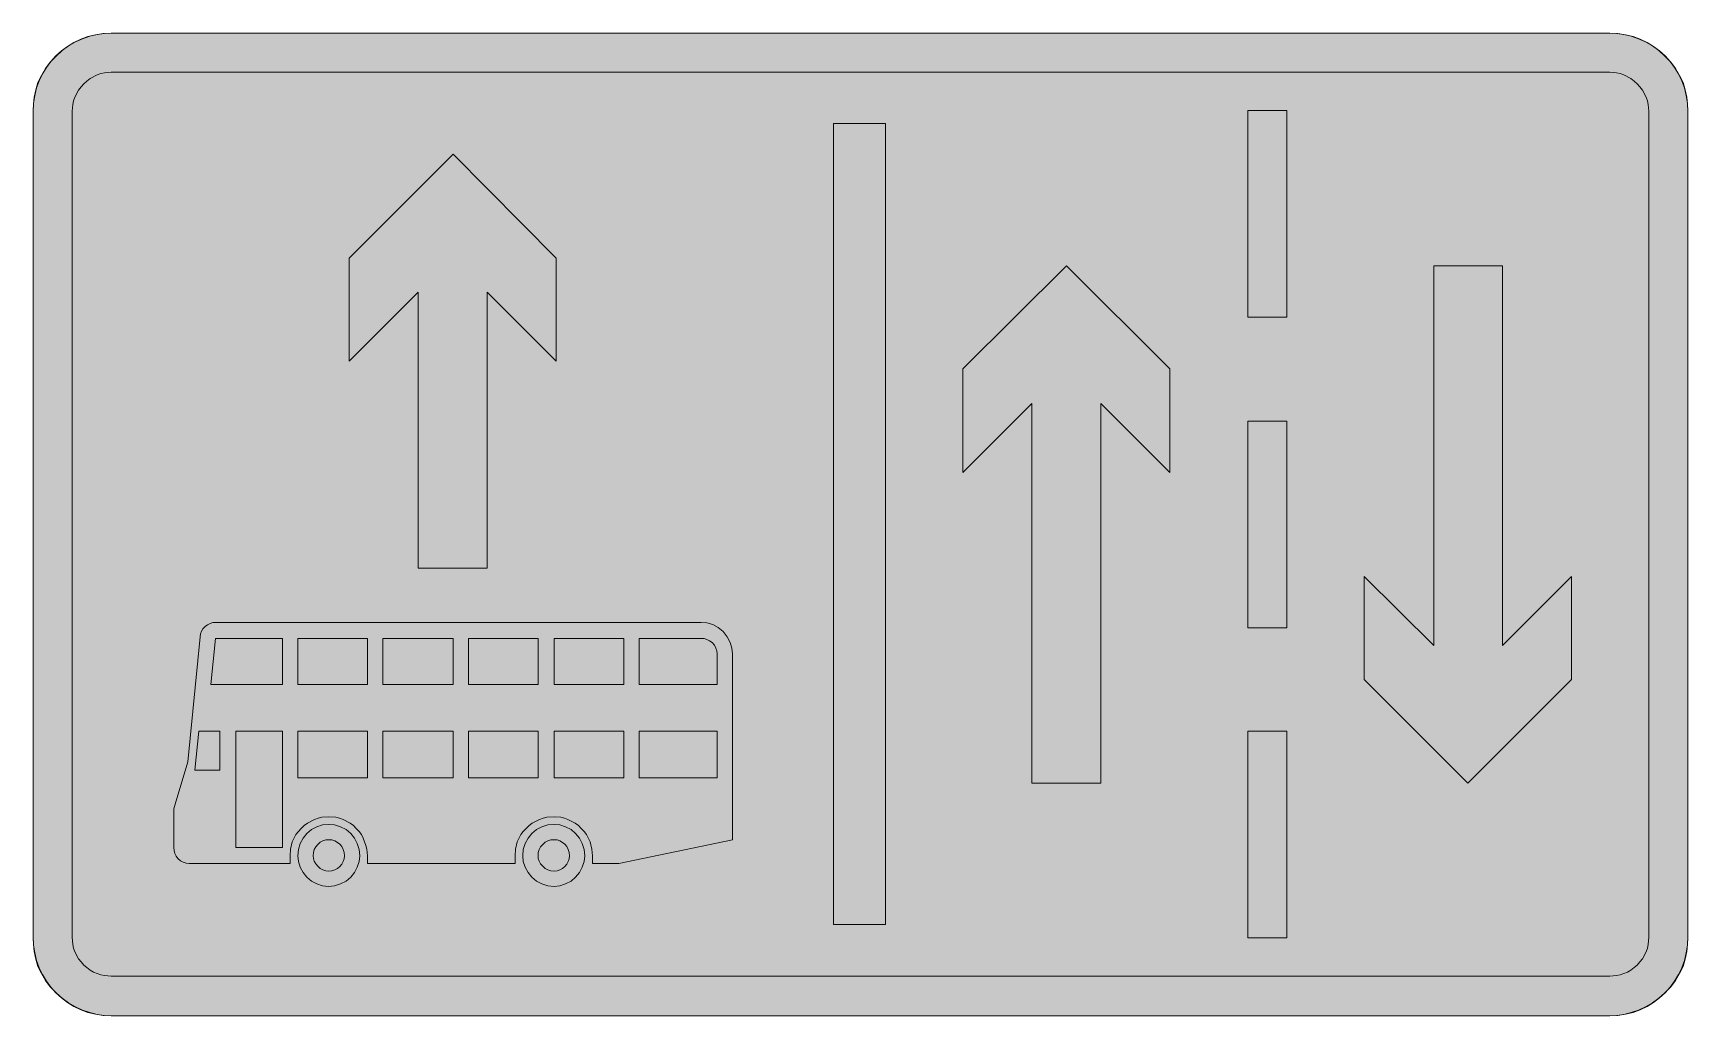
# Model space of a CAD drawing. Header units: metres. Extents: x 71 to 499, y 9 to 263.
import ezdxf

# ---------------------------------------------------------------- set-up
doc = ezdxf.new("R2010")
doc.units = ezdxf.units.M
for name, color, linetype, true_color in [('FILL_BLUE_0000FF', 7, 'Continuous', 0x0000ff), ('FILL_WHITE_FFFFFF', 7, 'Continuous', 0xffffff), ('STROKE_BLUE_0000FF', 7, 'Continuous', 0x0000ff)]:
    doc.layers.add(name, color=color, linetype=linetype, true_color=true_color)

msp = doc.modelspace()

# ---------------------------------------------------------------- hatches: boundary and pattern name
at = {"layer": 'FILL_BLUE_0000FF', "true_color": 0x0000ff}
h = msp.add_hatch(color=7, dxfattribs=at)
h.dxf.hatch_style = 1
h.paths.add_polyline_path([(478.62, 252.9), (480.35, 252.74), (481.28, 252.52), (482.22, 252.18), (484.06, 251.21), (484.9, 250.59), (485.64, 249.84), (486.39, 249.1), (487.01, 248.26), (487.98, 246.42), (488.32, 245.48), (488.54, 244.55), (488.7, 242.82), (488.7, 29.34), (488.54, 27.45), (488.32, 26.5), (487.98, 25.56), (487.01, 23.78), (486.39, 22.95), (485.64, 22.14), (484.9, 21.47), (484.06, 20.86), (483.16, 20.34), (482.22, 19.98), (481.28, 19.64), (480.35, 19.42), (478.62, 19.26), (91.26, 19.26), (89.53, 19.42), (88.6, 19.64), (87.66, 19.98), (86.72, 20.34), (85.81, 20.86), (84.98, 21.47), (84.24, 22.14), (83.49, 22.95), (82.87, 23.78), (81.9, 25.56), (81.56, 26.5), (81.34, 27.45), (81.18, 29.34), (81.18, 242.82), (81.34, 244.55), (81.56, 245.48), (81.9, 246.42), (82.87, 248.26), (83.49, 249.1), (84.24, 249.84), (84.98, 250.59), (85.81, 251.21), (87.66, 252.18), (88.6, 252.52), (89.53, 252.74), (91.26, 252.9), (478.62, 252.9)])
at = {"layer": 'FILL_WHITE_FFFFFF', "true_color": 0xffffff}
h = msp.add_hatch(color=7, dxfattribs=at)
h.dxf.hatch_style = 1
h.paths.add_polyline_path([(89.47, 9.1), (87.64, 9.38), (85.77, 9.84), (83.88, 10.44), (82.03, 11.32), (80.26, 12.35), (78.59, 13.55), (77.04, 14.94), (75.55, 16.49), (74.29, 18.16), (73.24, 19.93), (72.36, 21.78), (71.78, 23.7), (71.39, 25.63), (71.17, 27.53), (71.1, 29.34), (71.1, 242.82), (71.17, 244.61), (71.39, 246.44), (71.78, 248.31), (72.36, 250.2), (73.24, 252.05), (74.3, 253.82), (75.55, 255.49), (77.04, 257.04), (78.59, 258.45), (80.26, 259.69), (82.03, 260.74), (83.88, 261.54), (85.77, 262.22), (87.64, 262.66), (89.47, 262.91), (91.26, 262.98), (478.62, 262.98), (480.41, 262.91), (482.24, 262.66), (484.11, 262.22), (486, 261.54), (487.85, 260.74), (489.62, 259.69), (491.29, 258.45), (492.84, 257.04), (494.33, 255.49), (495.59, 253.82), (496.64, 252.05), (497.52, 250.2), (498.1, 248.31), (498.49, 246.44), (498.71, 244.61), (498.78, 242.82), (498.78, 29.34), (498.71, 27.53), (498.49, 25.63), (498.1, 23.7), (497.52, 21.78), (496.64, 19.93), (495.59, 18.16), (494.33, 16.49), (492.84, 14.94), (491.29, 13.55), (489.62, 12.35), (487.85, 11.32), (486, 10.44), (484.11, 9.84), (482.24, 9.38), (480.41, 9.1), (478.62, 9), (91.26, 9), (89.47, 9.1)])
h = msp.add_hatch(color=7, dxfattribs=at)
h.dxf.hatch_style = 1
h.paths.add_polyline_path([(291.42, 239.58), (291.42, 32.58), (277.92, 32.58), (277.92, 239.58), (291.42, 239.58)])
h = msp.add_hatch(color=7, dxfattribs=at)
h.dxf.hatch_style = 1
h.paths.add_polyline_path([(395.1, 243), (395.1, 189.54), (385.02, 189.54), (385.02, 243), (395.1, 243)])
h = msp.add_hatch(color=7, dxfattribs=at)
h.dxf.hatch_style = 1
h.paths.add_polyline_path([(206.28, 178.2), (188.46, 196.02), (188.46, 124.74), (170.64, 124.74), (170.64, 196.02), (152.82, 178.2), (152.82, 204.84), (179.64, 231.66), (206.28, 204.84), (206.28, 178.2)])
h = msp.add_hatch(color=7, dxfattribs=at)
h.dxf.hatch_style = 1
h.paths.add_polyline_path([(364.86, 149.4), (347.04, 167.22), (347.04, 69.12), (329.22, 69.12), (329.22, 167.22), (311.4, 149.4), (311.4, 176.22), (338.22, 202.86), (364.86, 176.22), (364.86, 149.4)])
h = msp.add_hatch(color=7, dxfattribs=at)
h.dxf.hatch_style = 1
h.paths.add_polyline_path([(441.9, 69.12), (415.08, 95.94), (415.08, 122.58), (433.08, 104.76), (433.08, 202.86), (450.9, 202.86), (450.9, 104.76), (468.72, 122.58), (468.72, 95.94), (441.9, 69.12)])
h = msp.add_hatch(color=7, dxfattribs=at)
h.dxf.hatch_style = 1
h.paths.add_polyline_path([(395.1, 162.72), (395.1, 109.26), (385.02, 109.26), (385.02, 162.72), (395.1, 162.72)])
h = msp.add_hatch(color=7, dxfattribs=at)
h.dxf.hatch_style = 1
h.paths.add_polyline_path([(202.91, 60.1), (201.96, 59.76), (200.12, 58.79), (199.28, 58.17), (198.54, 57.42), (197.79, 56.68), (197.17, 55.84), (196.2, 54), (195.8, 52.13), (195.66, 50.4), (195.66, 48.42), (157.5, 48.42), (157.5, 50.4), (157.34, 52.13), (157.12, 53.06), (156.78, 54), (156.44, 54.94), (155.97, 55.84), (155.36, 56.68), (154.62, 57.42), (153.88, 58.17), (153.05, 58.79), (151.2, 59.76), (150.26, 60.1), (149.31, 60.32), (147.42, 60.48), (145.69, 60.32), (144.76, 60.1), (143.82, 59.76), (141.98, 58.79), (141.14, 58.17), (140.4, 57.42), (139.65, 56.68), (139.03, 55.84), (138.06, 54), (137.66, 52.13), (137.52, 50.4), (137.52, 48.42), (111.42, 48.42), (110.64, 48.49), (109.91, 48.71), (109.22, 49.1), (108.54, 49.68), (108.07, 50.28), (107.73, 50.98), (107.53, 51.76), (107.46, 52.56), (107.46, 61.38), (107.51, 62.48), (107.82, 63.72), (111.06, 74.7), (114.3, 106.92), (114.37, 107.7), (114.59, 108.4), (114.98, 109.05), (115.56, 109.62), (116.16, 110.09), (116.84, 110.43), (117.56, 110.63), (118.26, 110.7), (243.72, 110.7), (245.23, 110.56), (246.74, 110.14), (248.18, 109.41), (249.48, 108.36), (250.45, 106.99), (251.28, 105.48), (251.69, 104.04), (251.82, 102.6), (251.82, 54.54), (222.48, 48.42), (215.64, 48.42), (215.64, 50.4), (215.51, 52.13), (215.1, 54), (214.13, 55.84), (213.51, 56.68), (212.76, 57.42), (212.02, 58.17), (211.19, 58.79), (209.34, 59.76), (208.4, 60.1), (207.47, 60.32), (205.74, 60.48), (203.85, 60.32), (202.91, 60.1)])
h.paths.add_polyline_path([(247.86, 70.56), (247.86, 82.62), (227.7, 82.62), (227.7, 70.56), (247.86, 70.56)], flags=16)
h.paths.add_polyline_path([(205.74, 70.56), (223.74, 70.56), (223.74, 82.62), (205.74, 82.62), (205.74, 70.56)], flags=16)
h.paths.add_polyline_path([(183.6, 82.62), (183.6, 70.56), (201.6, 70.56), (201.6, 82.62), (183.6, 82.62)], flags=16)
h.paths.add_polyline_path([(179.64, 82.62), (161.46, 82.62), (161.46, 70.56), (179.64, 70.56), (179.64, 82.62)], flags=16)
h.paths.add_polyline_path([(157.5, 70.56), (157.5, 82.62), (139.5, 82.62), (139.5, 70.56), (157.5, 70.56)], flags=16)
h.paths.add_polyline_path([(123.48, 52.56), (135.54, 52.56), (135.54, 82.62), (123.48, 82.62), (123.48, 52.56)], flags=16)
h.paths.add_polyline_path([(112.86, 72.54), (119.34, 72.54), (119.34, 82.62), (113.94, 82.62), (112.86, 72.54)], flags=16)
h.paths.add_polyline_path([(118.26, 106.56), (117, 94.68), (135.54, 94.68), (135.54, 106.56), (118.26, 106.56)], flags=16)
h.paths.add_polyline_path([(157.5, 94.68), (157.5, 106.56), (139.5, 106.56), (139.5, 94.68), (157.5, 94.68)], flags=16)
h.paths.add_polyline_path([(161.46, 94.68), (179.64, 94.68), (179.64, 106.56), (161.46, 106.56), (161.46, 94.68)], flags=16)
h.paths.add_polyline_path([(183.6, 106.56), (183.6, 94.68), (201.6, 94.68), (201.6, 106.56), (183.6, 106.56)], flags=16)
h.paths.add_polyline_path([(205.74, 94.68), (223.74, 94.68), (223.74, 106.56), (205.74, 106.56), (205.74, 94.68)], flags=16)
h.paths.add_polyline_path([(247.79, 103.3), (247.57, 104.04), (247.18, 104.78), (246.6, 105.48), (245.92, 105.95), (245.23, 106.29), (244.5, 106.49), (243.72, 106.56), (227.7, 106.56), (227.7, 94.68), (247.86, 94.68), (247.86, 102.6), (247.79, 103.3)], flags=16)
h = msp.add_hatch(color=7, dxfattribs=at)
h.dxf.hatch_style = 1
h.paths.add_polyline_path([(395.1, 82.62), (395.1, 29.16), (385.02, 29.16), (385.02, 82.62), (395.1, 82.62)])
h = msp.add_hatch(color=7, dxfattribs=at)
h.dxf.hatch_style = 1
h.paths.add_polyline_path([(154.89, 47.41), (154.15, 46.02), (153.18, 44.82), (151.98, 43.85), (150.57, 43.11), (149.03, 42.64), (147.42, 42.48), (145.92, 42.64), (144.43, 43.11), (143.04, 43.85), (141.84, 44.82), (140.87, 46.02), (140.13, 47.41), (139.66, 48.9), (139.5, 50.4), (139.66, 52.01), (140.13, 53.55), (140.87, 54.96), (141.84, 56.16), (143.04, 57.13), (144.43, 57.87), (145.92, 58.34), (147.42, 58.5), (149.03, 58.34), (150.57, 57.87), (151.98, 57.13), (153.18, 56.16), (154.15, 54.96), (154.89, 53.55), (155.36, 52.01), (155.52, 50.4), (155.36, 48.9), (154.89, 47.41)])
h.paths.add_polyline_path([(151.24, 52.03), (150.87, 52.74), (150.37, 53.35), (149.76, 53.85), (149.05, 54.22), (148.27, 54.46), (147.42, 54.54), (146.72, 54.47), (146, 54.25), (145.32, 53.86), (144.72, 53.28), (144.14, 52.68), (143.75, 51.97), (143.53, 51.2), (143.46, 50.4), (143.53, 49.7), (143.75, 48.98), (144.14, 48.3), (144.72, 47.7), (145.32, 47.12), (146, 46.73), (146.72, 46.51), (147.42, 46.44), (148.27, 46.52), (149.05, 46.75), (149.76, 47.12), (150.37, 47.61), (150.87, 48.2), (151.24, 48.87), (151.48, 49.61), (151.56, 50.4), (151.48, 51.25), (151.24, 52.03)], flags=16)
h = msp.add_hatch(color=7, dxfattribs=at)
h.dxf.hatch_style = 1
h.paths.add_polyline_path([(213.03, 47.41), (212.29, 46.02), (211.32, 44.82), (210.12, 43.85), (208.73, 43.11), (207.24, 42.64), (205.74, 42.48), (204.13, 42.64), (202.59, 43.11), (201.18, 43.85), (199.98, 44.82), (199.01, 46.02), (198.27, 47.41), (197.8, 48.9), (197.64, 50.4), (197.8, 52.01), (198.27, 53.55), (199.01, 54.96), (199.98, 56.16), (201.18, 57.13), (202.59, 57.87), (204.13, 58.34), (205.74, 58.5), (207.24, 58.34), (208.73, 57.87), (210.12, 57.13), (211.32, 56.16), (212.29, 54.96), (213.03, 53.55), (213.5, 52.01), (213.66, 50.4), (213.5, 48.9), (213.03, 47.41)])
h.paths.add_polyline_path([(209.39, 52.03), (209.02, 52.74), (208.53, 53.35), (207.94, 53.85), (207.27, 54.22), (206.53, 54.46), (205.74, 54.54), (204.94, 54.47), (204.17, 54.25), (203.46, 53.86), (202.86, 53.28), (202.28, 52.68), (201.89, 51.97), (201.67, 51.2), (201.6, 50.4), (201.67, 49.7), (201.89, 48.98), (202.28, 48.3), (202.86, 47.7), (203.46, 47.12), (204.17, 46.73), (204.94, 46.51), (205.74, 46.44), (206.53, 46.52), (207.27, 46.75), (207.94, 47.12), (208.53, 47.61), (209.02, 48.2), (209.39, 48.87), (209.62, 49.61), (209.7, 50.4), (209.62, 51.25), (209.39, 52.03)], flags=16)

# ---------------------------------------------------------------- linework, layer by layer
at = {"layer": 'FILL_BLUE_0000FF', "lineweight": 0, "true_color": 0x0000ff}
msp.add_lwpolyline([(478.62, 252.9), (480.35, 252.74), (481.28, 252.52), (482.22, 252.18), (484.06, 251.21), (484.9, 250.59), (485.64, 249.84), (486.39, 249.1), (487.01, 248.26), (487.98, 246.42), (488.32, 245.48), (488.54, 244.55), (488.7, 242.82), (488.7, 29.34), (488.54, 27.45), (488.32, 26.5), (487.98, 25.56), (487.01, 23.78), (486.39, 22.95), (485.64, 22.14), (484.9, 21.47), (484.06, 20.86), (483.16, 20.34), (482.22, 19.98), (481.28, 19.64), (480.35, 19.42), (478.62, 19.26), (91.26, 19.26), (89.53, 19.42), (88.6, 19.64), (87.66, 19.98), (86.72, 20.34), (85.81, 20.86), (84.98, 21.47), (84.24, 22.14), (83.49, 22.95), (82.87, 23.78), (81.9, 25.56), (81.56, 26.5), (81.34, 27.45), (81.18, 29.34), (81.18, 242.82), (81.34, 244.55), (81.56, 245.48), (81.9, 246.42), (82.87, 248.26), (83.49, 249.1), (84.24, 249.84), (84.98, 250.59), (85.81, 251.21), (87.66, 252.18), (88.6, 252.52), (89.53, 252.74), (91.26, 252.9)], close=True, dxfattribs=at)
at = {"layer": 'FILL_WHITE_FFFFFF', "lineweight": 0, "true_color": 0xffffff}
for points in [[(89.47, 9.1), (87.64, 9.38), (85.77, 9.84), (83.88, 10.44), (82.03, 11.32), (80.26, 12.35), (78.59, 13.55), (77.04, 14.94), (75.55, 16.49), (74.29, 18.16), (73.24, 19.93), (72.36, 21.78), (71.78, 23.7), (71.39, 25.63), (71.17, 27.53), (71.1, 29.34), (71.1, 242.82), (71.17, 244.61), (71.39, 246.44), (71.78, 248.31), (72.36, 250.2), (73.24, 252.05), (74.3, 253.82), (75.55, 255.49), (77.04, 257.04), (78.59, 258.45), (80.26, 259.69), (82.03, 260.74), (83.88, 261.54), (85.77, 262.22), (87.64, 262.66), (89.47, 262.91), (91.26, 262.98), (478.62, 262.98), (480.41, 262.91), (482.24, 262.66), (484.11, 262.22), (486, 261.54), (487.85, 260.74), (489.62, 259.69), (491.29, 258.45), (492.84, 257.04), (494.33, 255.49), (495.59, 253.82), (496.64, 252.05), (497.52, 250.2), (498.1, 248.31), (498.49, 246.44), (498.71, 244.61), (498.78, 242.82), (498.78, 29.34), (498.71, 27.53), (498.49, 25.63), (498.1, 23.7), (497.52, 21.78), (496.64, 19.93), (495.59, 18.16), (494.33, 16.49), (492.84, 14.94), (491.29, 13.55), (489.62, 12.35), (487.85, 11.32), (486, 10.44), (484.11, 9.84), (482.24, 9.38), (480.41, 9.1), (478.62, 9), (91.26, 9)], [(291.42, 239.58), (291.42, 32.58), (277.92, 32.58), (277.92, 239.58)], [(395.1, 243), (395.1, 189.54), (385.02, 189.54), (385.02, 243)], [(206.28, 178.2), (188.46, 196.02), (188.46, 124.74), (170.64, 124.74), (170.64, 196.02), (152.82, 178.2), (152.82, 204.84), (179.64, 231.66), (206.28, 204.84)], [(364.86, 149.4), (347.04, 167.22), (347.04, 69.12), (329.22, 69.12), (329.22, 167.22), (311.4, 149.4), (311.4, 176.22), (338.22, 202.86), (364.86, 176.22)], [(441.9, 69.12), (415.08, 95.94), (415.08, 122.58), (433.08, 104.76), (433.08, 202.86), (450.9, 202.86), (450.9, 104.76), (468.72, 122.58), (468.72, 95.94)], [(395.1, 162.72), (395.1, 109.26), (385.02, 109.26), (385.02, 162.72)], [(202.91, 60.1), (201.96, 59.76), (200.12, 58.79), (199.28, 58.17), (198.54, 57.42), (197.79, 56.68), (197.17, 55.84), (196.2, 54), (195.8, 52.13), (195.66, 50.4), (195.66, 48.42), (157.5, 48.42), (157.5, 50.4), (157.34, 52.13), (157.12, 53.06), (156.78, 54), (156.44, 54.94), (155.97, 55.84), (155.36, 56.68), (154.62, 57.42), (153.88, 58.17), (153.05, 58.79), (151.2, 59.76), (150.26, 60.1), (149.31, 60.32), (147.42, 60.48), (145.69, 60.32), (144.76, 60.1), (143.82, 59.76), (141.98, 58.79), (141.14, 58.17), (140.4, 57.42), (139.65, 56.68), (139.03, 55.84), (138.06, 54), (137.66, 52.13), (137.52, 50.4), (137.52, 48.42), (111.42, 48.42), (110.64, 48.49), (109.91, 48.71), (109.22, 49.1), (108.54, 49.68), (108.07, 50.28), (107.73, 50.98), (107.53, 51.76), (107.46, 52.56), (107.46, 61.38), (107.51, 62.48), (107.82, 63.72), (111.06, 74.7), (114.3, 106.92), (114.37, 107.7), (114.59, 108.4), (114.98, 109.05), (115.56, 109.62), (116.16, 110.09), (116.84, 110.43), (117.56, 110.63), (118.26, 110.7), (243.72, 110.7), (245.23, 110.56), (246.74, 110.14), (248.18, 109.41), (249.48, 108.36), (250.45, 106.99), (251.28, 105.48), (251.69, 104.04), (251.82, 102.6), (251.82, 54.54), (222.48, 48.42), (215.64, 48.42), (215.64, 50.4), (215.51, 52.13), (215.1, 54), (214.13, 55.84), (213.51, 56.68), (212.76, 57.42), (212.02, 58.17), (211.19, 58.79), (209.34, 59.76), (208.4, 60.1), (207.47, 60.32), (205.74, 60.48), (203.85, 60.32)], [(118.26, 106.56), (117, 94.68), (135.54, 94.68), (135.54, 106.56)], [(157.5, 94.68), (157.5, 106.56), (139.5, 106.56), (139.5, 94.68)], [(161.46, 94.68), (179.64, 94.68), (179.64, 106.56), (161.46, 106.56)], [(183.6, 106.56), (183.6, 94.68), (201.6, 94.68), (201.6, 106.56)], [(205.74, 94.68), (223.74, 94.68), (223.74, 106.56), (205.74, 106.56)], [(247.79, 103.3), (247.57, 104.04), (247.18, 104.78), (246.6, 105.48), (245.92, 105.95), (245.23, 106.29), (244.5, 106.49), (243.72, 106.56), (227.7, 106.56), (227.7, 94.68), (247.86, 94.68), (247.86, 102.6)], [(112.86, 72.54), (119.34, 72.54), (119.34, 82.62), (113.94, 82.62)], [(123.48, 52.56), (135.54, 52.56), (135.54, 82.62), (123.48, 82.62)], [(157.5, 70.56), (157.5, 82.62), (139.5, 82.62), (139.5, 70.56)], [(179.64, 82.62), (161.46, 82.62), (161.46, 70.56), (179.64, 70.56)], [(183.6, 82.62), (183.6, 70.56), (201.6, 70.56), (201.6, 82.62)], [(205.74, 70.56), (223.74, 70.56), (223.74, 82.62), (205.74, 82.62)], [(247.86, 70.56), (247.86, 82.62), (227.7, 82.62), (227.7, 70.56)], [(395.1, 82.62), (395.1, 29.16), (385.02, 29.16), (385.02, 82.62)], [(154.89, 47.41), (154.15, 46.02), (153.18, 44.82), (151.98, 43.85), (150.57, 43.11), (149.03, 42.64), (147.42, 42.48), (145.92, 42.64), (144.43, 43.11), (143.04, 43.85), (141.84, 44.82), (140.87, 46.02), (140.13, 47.41), (139.66, 48.9), (139.5, 50.4), (139.66, 52.01), (140.13, 53.55), (140.87, 54.96), (141.84, 56.16), (143.04, 57.13), (144.43, 57.87), (145.92, 58.34), (147.42, 58.5), (149.03, 58.34), (150.57, 57.87), (151.98, 57.13), (153.18, 56.16), (154.15, 54.96), (154.89, 53.55), (155.36, 52.01), (155.52, 50.4), (155.36, 48.9)], [(213.03, 47.41), (212.29, 46.02), (211.32, 44.82), (210.12, 43.85), (208.73, 43.11), (207.24, 42.64), (205.74, 42.48), (204.13, 42.64), (202.59, 43.11), (201.18, 43.85), (199.98, 44.82), (199.01, 46.02), (198.27, 47.41), (197.8, 48.9), (197.64, 50.4), (197.8, 52.01), (198.27, 53.55), (199.01, 54.96), (199.98, 56.16), (201.18, 57.13), (202.59, 57.87), (204.13, 58.34), (205.74, 58.5), (207.24, 58.34), (208.73, 57.87), (210.12, 57.13), (211.32, 56.16), (212.29, 54.96), (213.03, 53.55), (213.5, 52.01), (213.66, 50.4), (213.5, 48.9)], [(151.24, 52.03), (150.87, 52.74), (150.37, 53.35), (149.76, 53.85), (149.05, 54.22), (148.27, 54.46), (147.42, 54.54), (146.72, 54.47), (146, 54.25), (145.32, 53.86), (144.72, 53.28), (144.14, 52.68), (143.75, 51.97), (143.53, 51.2), (143.46, 50.4), (143.53, 49.7), (143.75, 48.98), (144.14, 48.3), (144.72, 47.7), (145.32, 47.12), (146, 46.73), (146.72, 46.51), (147.42, 46.44), (148.27, 46.52), (149.05, 46.75), (149.76, 47.12), (150.37, 47.61), (150.87, 48.2), (151.24, 48.87), (151.48, 49.61), (151.56, 50.4), (151.48, 51.25)], [(209.39, 52.03), (209.02, 52.74), (208.53, 53.35), (207.94, 53.85), (207.27, 54.22), (206.53, 54.46), (205.74, 54.54), (204.94, 54.47), (204.17, 54.25), (203.46, 53.86), (202.86, 53.28), (202.28, 52.68), (201.89, 51.97), (201.67, 51.2), (201.6, 50.4), (201.67, 49.7), (201.89, 48.98), (202.28, 48.3), (202.86, 47.7), (203.46, 47.12), (204.17, 46.73), (204.94, 46.51), (205.74, 46.44), (206.53, 46.52), (207.27, 46.75), (207.94, 47.12), (208.53, 47.61), (209.02, 48.2), (209.39, 48.87), (209.62, 49.61), (209.7, 50.4), (209.62, 51.25)]]:
    msp.add_lwpolyline(points, close=True, dxfattribs=at)
at = {"layer": 'STROKE_BLUE_0000FF', "lineweight": 0, "true_color": 0x0000ff}
for points in [[(71.1, 242.82), (71.2, 244.89), (71.51, 246.89), (72, 248.82), (72.68, 250.68), (73.53, 252.44), (74.54, 254.1), (75.7, 255.65), (76.99, 257.09), (78.43, 258.38), (79.98, 259.54), (81.64, 260.55), (83.4, 261.4), (85.26, 262.08), (87.19, 262.57), (89.19, 262.88), (91.26, 262.98)], [(91.26, 262.98), (478.62, 262.98)], [(478.62, 262.98), (480.69, 262.88), (482.69, 262.57), (484.62, 262.08), (486.48, 261.4), (488.24, 260.55), (489.9, 259.54), (491.45, 258.38), (492.88, 257.08), (494.18, 255.65), (495.34, 254.1), (496.35, 252.44), (497.2, 250.68), (497.88, 248.82), (498.37, 246.89), (498.68, 244.89), (498.78, 242.82)], [(71.1, 29.34), (71.1, 242.82)], [(498.78, 242.82), (498.78, 29.34)], [(91.26, 9), (89.19, 9.11), (87.19, 9.42), (85.26, 9.92), (83.4, 10.61), (81.64, 11.47), (79.98, 12.49), (78.43, 13.67), (76.99, 14.98), (75.7, 16.43), (74.54, 18), (73.53, 19.68), (72.68, 21.45), (72, 23.32), (71.51, 25.26), (71.2, 27.27), (71.1, 29.34)], [(498.78, 29.34), (498.68, 27.27), (498.37, 25.26), (497.88, 23.32), (497.2, 21.45), (496.35, 19.68), (495.34, 18), (494.18, 16.43), (492.88, 14.98), (491.45, 13.67), (489.9, 12.49), (488.24, 11.47), (486.48, 10.61), (484.62, 9.92), (482.69, 9.42), (480.69, 9.11), (478.62, 9)], [(478.62, 9), (91.26, 9)]]:
    msp.add_lwpolyline(points, dxfattribs=at)

doc.saveas('drawing.dxf')
